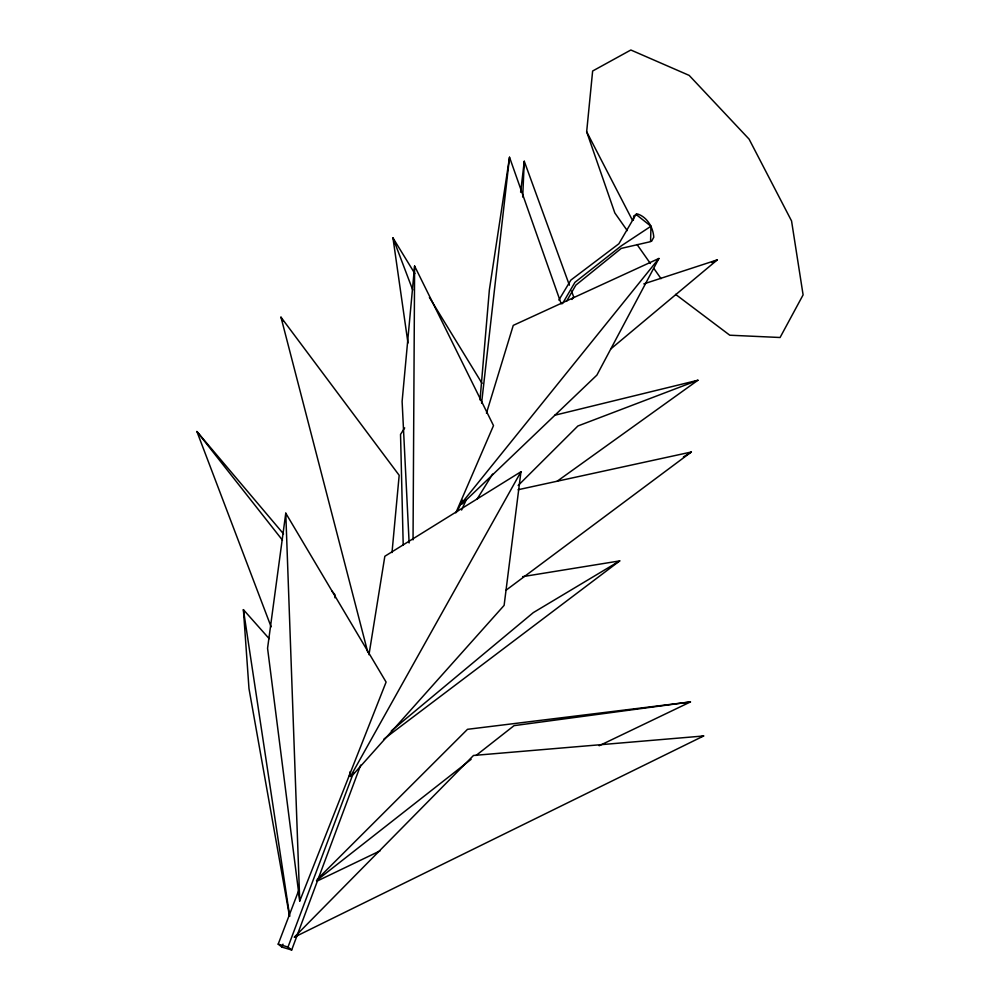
<?xml version="1.0" encoding="UTF-8"?>
<svg xmlns="http://www.w3.org/2000/svg" width="1000" height="1000" viewBox="0 0 1000 1000"><rect width="100%" height="100%" fill="white"/><g stroke="black" fill="none" stroke-linecap="round" stroke-linejoin="round"><path stroke-width="1.5" d="M413.038 539.862L414.613 266.062L493.5 425.6L455.838 512.85M636.225 214.575L650.962 226.238L650.575 241.65L621.263 248.388L575.85 285.125L566.512 301.325M522.688 197.013L524.275 161.275L569.388 285.163M480.025 399.938L489.363 289.9L509.525 157.25L561.213 303.863M414.613 266.062L402.113 401.413L409.137 542.975M392 552.562L399.175 475.3L280.975 317.188L367.825 652.45M627.263 230.625L614.825 212.938L586.663 131.75L592.638 71.013L630.85 50L689.163 75.388L749.075 139.113L791.55 220.938L803.1 294.887L780.075 337.5L729.775 335.213L675.562 294.35M633.325 220.263L633.75 215.925L637.388 213.925C647.15 217 653.138 227.4 653.775 237.225L651.587 241.287L650.588 241.238M481.575 403.175L509.525 157.25M520.625 192.237L524.275 161.275M368.975 654.725L384.837 556.275L520.962 471.737L504.113 605.388L353.038 774.675M285.775 513.188L267.562 648.263L299.738 901.038L386.1 682.087L285.775 513.188L299.738 901.038M349.387 776.237L350.138 771.625M486.45 413.188L513.263 325.375L658.9 258.475L596.9 375.1L461.875 504.15M298.75 890.362L278.2 944.137L281.887 947.087L291.675 950L360.662 765.1M291.675 950L287.987 947.062L353.6 772.45M281.887 947.087L282.987 944.175M461.6 510.025L466.125 500.087M457.163 511.6L462.4 500.25M350.412 776.587L520.962 471.737M562.463 303.675L574.938 282.35L621.325 245.825L650.962 226.238M636.237 214.013L618.862 243.787L570.887 280.075L558.862 300.062M477.088 499.137L492.6 474.087M571.987 299.462L573.638 296.825L571.512 291M404.7 427.887L400.538 434.412L403.212 545.212M460.312 504.812L658.9 258.475M294.4 937.113L473.512 755.462L703.637 735.975L294.4 937.113L298.188 934.388M317.325 879.25L467.5 729.312L690.462 701.938L599.163 745.738M518.162 485.487L577.888 425.988L697.925 380.25L557.212 481.2M610.887 348.862L717.337 259.862L643.8 283.9M391.325 730.875L533.312 612.612L619.725 560.9L522.625 576.65M316.475 880.638L471.112 759.338M476.025 755.487L514.062 725.638L690.462 701.938M383.975 739.025L619.725 560.9M506.062 590.2L691.35 452L518.05 489.738M683.413 456.95L691.35 452M711.75 262.575L717.337 259.862M316.825 881.213L380.037 850.875M700.612 736.75L703.637 735.975M554.612 415.275L697.925 380.25M278.2 944.137L287.987 947.062M289.5 916.237L248.988 688.65L243.4 609.65L269.188 638.7M271.112 626.825L196.9 431.512L283.55 533.925M331.912 591.1L334.938 594.663L334.975 597.788M196.9 431.512L282.475 540.2M637.05 244.537L650.387 263.5M653.938 268.55L661.05 278.663M407.975 343.038L392.962 237.9L414.837 273.6M429.412 297.4L482.038 383.363M586.663 131.75L632.463 220.325M280.975 317.188L282.962 321.425M392.962 237.9L412.713 289.925M243.4 609.65L289.7 916.225"/></g></svg>
